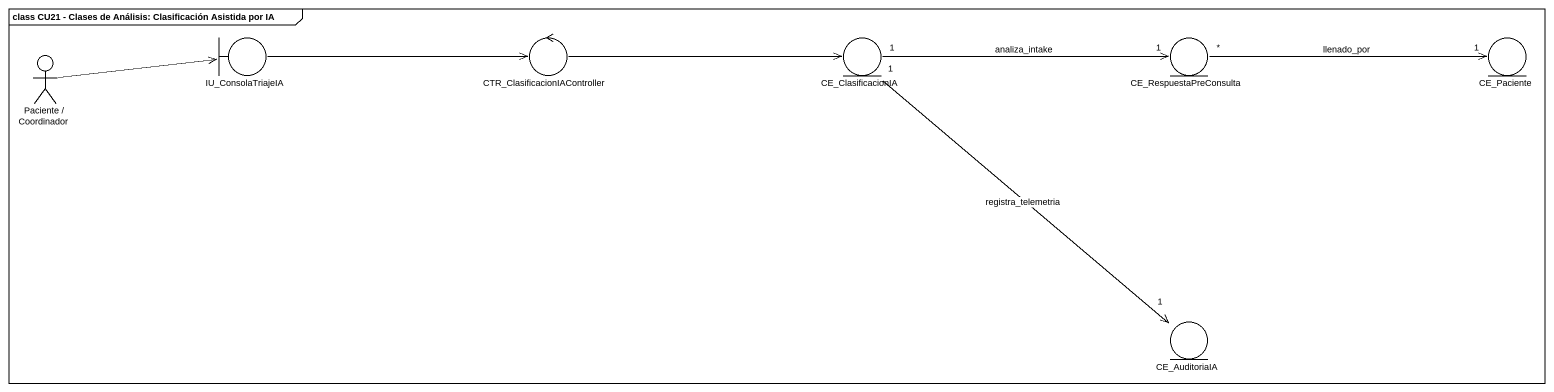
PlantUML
@startuml
mainframe class CU21 - Clases de Análisis: Clasificación Asistida por IA
actor "Paciente / Coordinador" as Paciente_Coordinador
boundary IU_ConsolaTriajeIA
control "CTR_ClasificacionIAController" as CTR_ClasificacionIAControlle
entity CE_ClasificacionIA
entity CE_RespuestaPreConsulta
entity CE_Paciente
entity CE_AuditoriaIA
Paciente_Coordinador -right-> IU_ConsolaTriajeIA
IU_ConsolaTriajeIA -right-> CTR_ClasificacionIAControlle
CTR_ClasificacionIAControlle -right-> CE_ClasificacionIA
CE_ClasificacionIA "1" -right-> "1" CE_RespuestaPreConsulta : analiza_intake
CE_ClasificacionIA "1" --> "1" CE_AuditoriaIA : registra_telemetria
CE_RespuestaPreConsulta "*" -right-> "1" CE_Paciente : llenado_por
@enduml
